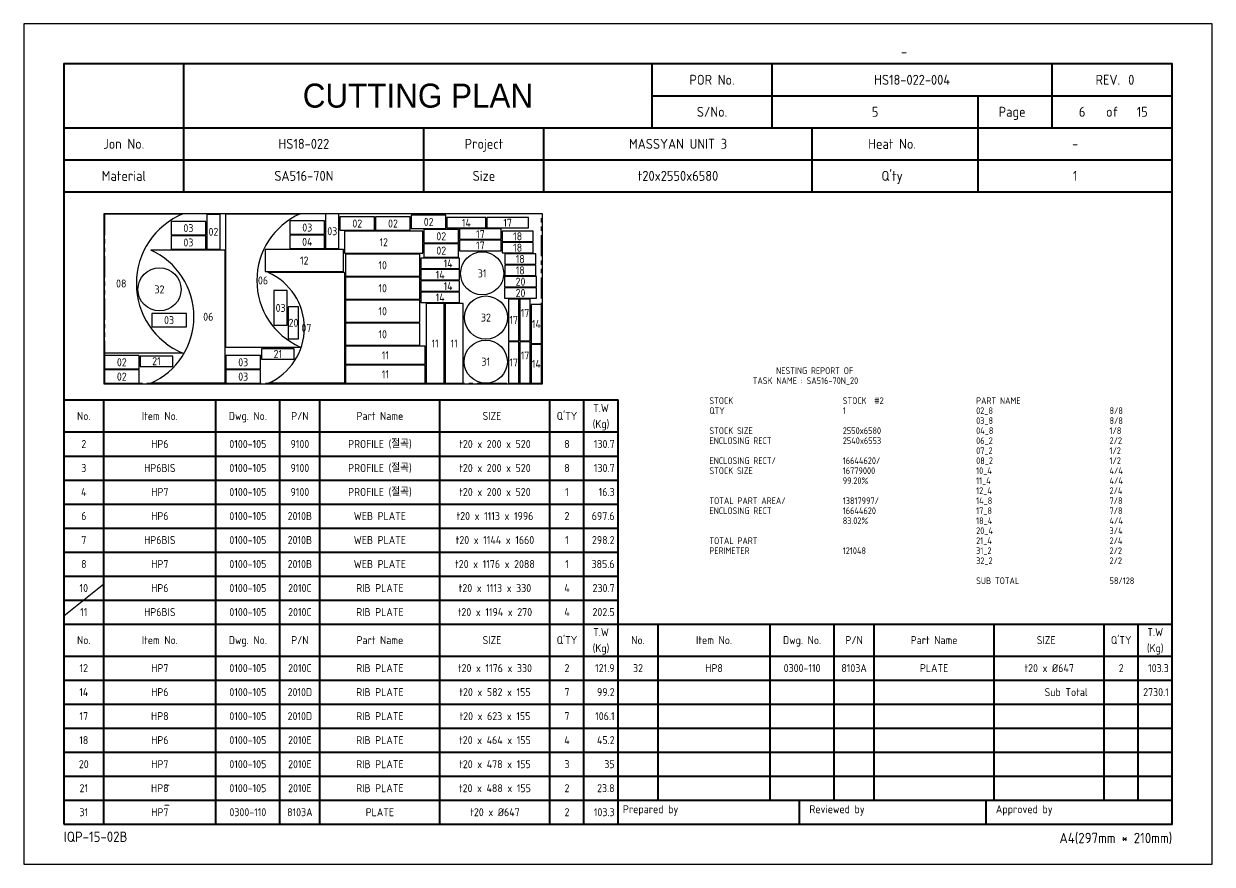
# Model space of a CAD drawing. Header units: millimetres. Extents: x -47360 to 661737, y -45870 to 354580.
# Drawn here: x 520000 to 537820, y 40000 to 52600 of the extents above; entities that cross this region are included whole.
import ezdxf
from ezdxf.enums import TextEntityAlignment as Align

# ---------------------------------------------------------------- set-up
doc = ezdxf.new("R2010")
doc.units = ezdxf.units.MM
doc.header["$LTSCALE"] = 10
doc.linetypes.add('PHANTOM', pattern=[63.5, 31.75, -6.35, 6.35, -6.35, 6.35, -6.35])
for name, color, linetype in [('$ENCL_RECT_RESERVED_LAYER$', 4, 'PHANTOM'), ('02_8  020x520x200', 7, 'Continuous'), ('03_8  020x520x200', 7, 'Continuous'), ('04_8  020x520x200', 7, 'Continuous'), ('06_2__020X1996X1113', 7, 'Continuous'), ('07_2__020X1660X1144', 7, 'Continuous'), ('08_2__020X2088X1176', 7, 'Continuous'), ('10_4  020x1113x330', 7, 'Continuous'), ('11_4  020x1194x270', 7, 'Continuous'), ('12_4  020x1176x330', 7, 'Continuous'), ('14_8  020x582x155', 7, 'Continuous'), ('17_8  020x623x155', 7, 'Continuous'), ('18_4  020x464x155', 7, 'Continuous'), ('20_4  020x478x155', 7, 'Continuous'), ('21_4  020x488x155', 7, 'Continuous'), ('31_2  020xØ647', 7, 'Continuous'), ('32_2  020xØ647', 7, 'Continuous'), ('PART-LABEL', 6, 'Continuous'), ('STOCK', 3, 'Continuous'), ('SUMMARY', 4, 'Continuous'), ('T', 2, 'Continuous')]:
    doc.layers.add(name, color=color, linetype=linetype)
doc.layers.add('PAGE', color=9, linetype='Continuous', plot=False)
doc.layers.add('TITLE', color=15, linetype='Continuous', lineweight=40)
doc.styles.get("Standard").update_dxf_attribs({"font": 'isocp2.shx', "bigfont": 'whgtxt.shx'})

# ---------------------------------------------------------------- blocks, each defined once
blk = doc.blocks.new('CP00')
at = {"layer": 'PAGE'}
blk.add_line((20, 70), (10, 62), dxfattribs=at)
blk.add_lwpolyline([(0, 0), (297, 0), (297, 210), (0, 210)], close=True, dxfattribs=at)
at = {"layer": 'TITLE'}
for p, q in [((40, 184), (40, 200)), ((157, 184), (157, 200)), ((10, 184), (287, 184)), ((10, 168), (287, 168)), ((10, 60), (287, 60)), ((148.5, 16), (287, 16))]:
    blk.add_line(p, q, dxfattribs=at)
at = {"layer": 'TITLE', "color": 8}
for p, q in [((187, 184), (187, 200)), ((257, 184), (257, 192)), ((40, 168), (40, 184)), ((130, 168), (130, 184)), ((238.5, 168), (238.5, 184)), ((10, 176), (287, 176)), ((20, 10), (20, 60)), ((48, 10), (48, 60)), ((64, 10), (64, 60)), ((74, 10), (74, 60)), ((104, 10), (104, 60)), ((131.5, 10), (131.5, 60)), ((140, 10), (140, 60)), ((158.5, 16), (158.5, 60)), ((186.5, 16), (186.5, 60)), ((202.5, 16), (202.5, 60)), ((212.5, 16), (212.5, 60)), ((242.5, 16), (242.5, 60)), ((270, 16), (270, 60)), ((278.5, 16), (278.5, 60)), ((10, 52), (287, 52)), ((10, 46), (287, 46)), ((10, 40), (287, 40)), ((10, 34), (287, 34)), ((10, 28), (287, 28)), ((10, 22), (287, 22)), ((10, 16), (148.5, 16)), ((193.8, 16), (193.8, 10)), ((240.4, 16), (240.4, 10))]:
    blk.add_line(p, q, dxfattribs=at)
at = {"layer": 'TITLE', "color": 9}
for p, q in [((257, 192), (257, 200)), ((157, 192), (287, 192)), ((238.5, 184), (238.5, 192)), ((100, 168), (100, 184)), ((197, 168), (197, 184)), ((148.5, 10), (148.5, 60))]:
    blk.add_line(p, q, dxfattribs=at)
at = {"layer": 'TITLE', "color": 15}
blk.add_lwpolyline([(10, 10), (287, 10), (287, 200), (10, 200)], close=True, dxfattribs=at)
at = {"layer": 'PAGE', "color": 2}
blk.add_attdef('ATT_NESTINGPLANNO', text='', height=2.5, dxfattribs=at).set_placement((220, 203), align=Align.MIDDLE_CENTER)
for tag, p in [('ATT_OWNERITEMNO', (35, 7.09)), ('ATT_PARTNAME', (35, 2.09))]:
    blk.add_attdef(tag, text='', height=2.5, dxfattribs=at).set_placement(p, align=Align.MIDDLE_LEFT)
at = {"layer": 'TITLE', "color": 2}
for s, height, p in [('POR No.', 2.5, (172, 196)), ('S/No.', 2.5, (172, 188)), ('Page', 2.5, (247, 188)), ('of', 2.5, (272, 188)), ('Jon No.', 2.5, (25, 180)), ('Project', 2.5, (115, 180)), ('Heat No.', 2.5, (217, 180)), ('-', 2.5, (262.75, 180)), ('Material', 2.5, (25, 172)), ('Size', 2.5, (115, 172)), ("Q'ty", 2.5, (217, 172)), ('No.', 2, (15, 56)), ('Item No.', 2, (34, 56)), ('Dwg. No.', 2, (56, 56)), ('P/N', 2, (69, 56)), ('Part Name', 2, (89, 56)), ('SIZE', 2, (117, 56)), ("Q'TY", 2, (135.75, 56)), ('T.W', 2, (144.25, 58)), ('No.', 2, (153.5, 56)), ('Item No.', 2, (172.5, 56)), ('Dwg. No.', 2, (194.5, 56)), ('P/N', 2, (207.5, 56)), ('Part Name', 2, (227.5, 56)), ('SIZE', 2, (255.5, 56)), ("Q'TY", 2, (274.25, 56)), ('T.W', 2, (282.75, 58)), ('(Kg)', 2, (144.25, 54)), ('(Kg)', 2, (282.75, 54))]:
    blk.add_text(s, height=height, dxfattribs=at).set_placement(p, align=Align.MIDDLE_CENTER)
blk.add_text('REV.', height=2.5, dxfattribs=at).set_placement((274, 196), align=Align.MIDDLE_RIGHT)
blk.add_text('0', height=2.5, dxfattribs=at).set_placement((276, 196), align=Align.MIDDLE_LEFT)
for s, height, p in [('Prepared by', 2, (149.73, 12.75)), ('Reviewed by', 2, (196.33, 12.75)), ('Approved by', 2, (242.93, 12.75)), ('IQP-15-02B', 2.594, (10, 5.57))]:
    blk.add_text(s, height=height, dxfattribs=at).set_placement(p)
blk.add_text('A4(297mm * 210mm)', height=2.5936, dxfattribs=at).set_placement((287, 5.26), align=Align.RIGHT)
at = {"layer": 'TITLE', "color": 3, "insert": (98.5, 192), "char_height": 6, "width": 59.896, "attachment_point": 5}
blk.add_mtext('{\\fHYHeadLine-Medium|b0|i0|c129|p18;CUTTING PLAN}', dxfattribs=at)
at = {"layer": 'TITLE', "color": 2}
for tag, height, p in [('ATT_PORNO', 2.5, (222, 196)), ('ATT_CUTTINGPLANNO', 2.5, (212.75, 188)), ('ATT_PAGENO', 2.5, (264.5, 188)), ('ATT_PAGESUBTOTAL', 2.5, (279.5, 188)), ('ATT_WONO', 2.5, (70, 180)), ('ATT_PROJECT', 2.5, (163.5, 180)), ('ATT_PORWEIGHT', 2, (278.5, 89)), ('ATT_NETWEIGHT', 2, (278.5, 83)), ('ATT_SAVEWEIGHT', 2, (278.5, 77)), ('ATT_SCRAPWEIGHT', 2, (278.5, 71)), ('ATT_CUTTING', 2, (278.5, 65))]:
    blk.add_attdef(tag, text='', height=height, dxfattribs=at).set_placement(p, align=Align.MIDDLE_CENTER)
at = {"layer": 'TITLE', "color": 3}
for tag, p in [('ATT_MATERIAL', (70, 172)), ('ATT_SIZE', (163.5, 172)), ('ATT_QTY', (262.75, 172))]:
    blk.add_attdef(tag, text='', height=2.5, dxfattribs=at).set_placement(p, align=Align.MIDDLE_CENTER)

msp = doc.modelspace()

# ---------------------------------------------------------------- linework, layer by layer
at = {"layer": '$ENCL_RECT_RESERVED_LAYER$'}
msp.add_lwpolyline([(521210, 47210), (527763.15, 47210), (527763.15, 49750), (521210, 49750)], close=True, dxfattribs=at)
at = {"layer": '02_8  020x520x200'}
for p, q in [((522943.7, 49741), (522743.7, 49741)), ((522743.7, 49741), (522743.7, 49221)), ((522943.7, 49221), (522943.7, 49741)), ((526330.97, 49729), (525810.97, 49729)), ((525810.97, 49729), (525810.97, 49529)), ((526330.97, 49529), (526330.97, 49729)), ((525260.97, 49705), (524740.97, 49705)), ((524740.97, 49705), (524740.97, 49505)), ((525260.97, 49505), (525260.97, 49705)), ((525795.97, 49705), (525275.97, 49705)), ((525275.97, 49705), (525275.97, 49505)), ((525795.97, 49505), (525795.97, 49705)), ((524740.97, 49505), (525260.97, 49505)), ((525275.97, 49505), (525795.97, 49505)), ((525810.97, 49529), (526330.97, 49529)), ((526519.86, 49514), (525999.86, 49514)), ((525999.86, 49514), (525999.86, 49314)), ((526519.86, 49314), (526519.86, 49514)), ((522743.7, 49221), (522943.7, 49221)), ((525999.86, 49314), (526519.86, 49314)), ((526519.86, 49299), (525999.86, 49299)), ((525999.86, 49299), (525999.86, 49099)), ((526519.86, 49099), (526519.86, 49299)), ((525999.86, 49099), (526519.86, 49099)), ((521730, 47625), (521210, 47625)), ((521210, 47625), (521210, 47425)), ((521730, 47425), (521730, 47625)), ((521210, 47425), (521730, 47425)), ((521730, 47410), (521210, 47410)), ((521210, 47410), (521210, 47210)), ((521730, 47210), (521730, 47410)), ((521210, 47210), (521730, 47210))]:
    msp.add_line(p, q, dxfattribs=at)
at = {"layer": '03_8  020x520x200'}
for p, q in [((524725.97, 49750), (524525.97, 49750)), ((524525.97, 49750), (524525.97, 49230)), ((524725.97, 49230), (524725.97, 49750)), ((522728.7, 49636), (522208.7, 49636)), ((522208.7, 49636), (522208.7, 49436)), ((522728.7, 49436), (522728.7, 49636)), ((524510.97, 49645), (523990.97, 49645)), ((523990.97, 49645), (523990.97, 49445)), ((524510.97, 49445), (524510.97, 49645)), ((522208.7, 49436), (522728.7, 49436)), ((522728.7, 49421), (522208.7, 49421)), ((522208.7, 49421), (522208.7, 49221)), ((522728.7, 49221), (522728.7, 49421)), ((523990.97, 49445), (524510.97, 49445)), ((522208.7, 49221), (522728.7, 49221)), ((524525.97, 49230), (524725.97, 49230)), ((523951.07, 48600.32), (523751.07, 48600.32)), ((523751.07, 48600.32), (523751.07, 48080.32)), ((523951.07, 48080.32), (523951.07, 48600.32)), ((522438.29, 48256.74), (521918.29, 48256.74)), ((521918.29, 48256.74), (521918.29, 48056.74)), ((522438.29, 48056.74), (522438.29, 48256.74)), ((521918.29, 48056.74), (522438.29, 48056.74)), ((523751.07, 48080.32), (523951.07, 48080.32)), ((523550.65, 47625), (523030.65, 47625)), ((523030.65, 47625), (523030.65, 47425)), ((523550.65, 47425), (523550.65, 47625)), ((523030.65, 47425), (523550.65, 47425)), ((523550.65, 47410), (523030.65, 47410)), ((523030.65, 47410), (523030.65, 47210)), ((523550.65, 47210), (523550.65, 47410)), ((523030.65, 47210), (523550.65, 47210))]:
    msp.add_line(p, q, dxfattribs=at)
at = {"layer": '04_8  020x520x200'}
for p, q in [((524510.97, 49430), (523990.97, 49430)), ((523990.97, 49430), (523990.97, 49230)), ((524510.97, 49230), (524510.97, 49430)), ((523990.97, 49230), (524510.97, 49230))]:
    msp.add_line(p, q, dxfattribs=at)
at = {"layer": '06_2__020X1996X1113'}
for p, q in [((523030.65, 47754), (523030.65, 49750)), ((523030.65, 49750), (524143.41, 49750)), ((523015.65, 49206), (521902.89, 49206)), ((523015.65, 49206), (523015.65, 47210)), ((523030.65, 47754), (524143.41, 47754)), ((523015.65, 47210), (521902.89, 47210))]:
    msp.add_line(p, q, dxfattribs=at)
for centre, start, end in [((524586.65, 48752), 113.947267, 246.052733), ((521459.65, 48208), 293.947267, 66.052733)]:
    msp.add_arc(centre, 1092, start, end, dxfattribs=at)
at = {"layer": '07_2__020X1660X1144'}
for p, q in [((524809.72, 48870), (523665.44, 48870)), ((524809.72, 48870), (524809.72, 47210)), ((524809.72, 47210), (523665.44, 47210))]:
    msp.add_line(p, q, dxfattribs=at)
msp.add_arc((523299.72, 48040), 907, 293.779391, 66.220609, dxfattribs=at)
at = {"layer": '08_2__020X2088X1176'}
for p, q in [((521210, 47662), (521210, 49750)), ((521210, 49750), (522385.61, 49750)), ((522385.61, 47662), (521210, 47662))]:
    msp.add_line(p, q, dxfattribs=at)
msp.add_arc((522818, 48706), 1130, 112.497863, 247.502137, dxfattribs=at)
at = {"layer": '10_4  020x1113x330'}
for p, q in [((525937.72, 49145), (524824.72, 49145)), ((524824.72, 49145), (524824.72, 48815)), ((525937.72, 48815), (525937.72, 49145)), ((524824.72, 48815), (525937.72, 48815)), ((525937.72, 48800), (524824.72, 48800)), ((524824.72, 48800), (524824.72, 48470)), ((525937.72, 48470), (525937.72, 48800)), ((524824.72, 48470), (525937.72, 48470)), ((525937.72, 48455), (524824.72, 48455)), ((524824.72, 48455), (524824.72, 48125)), ((525937.72, 48125), (525937.72, 48455)), ((524824.72, 48125), (525937.72, 48125)), ((525937.72, 48110), (524824.72, 48110)), ((524824.72, 48110), (524824.72, 47780)), ((525937.72, 47780), (525937.72, 48110)), ((524824.72, 47780), (525937.72, 47780))]:
    msp.add_line(p, q, dxfattribs=at)
at = {"layer": '11_4  020x1194x270'}
for p, q in [((526303.72, 48404), (526033.72, 48404)), ((526033.72, 48404), (526033.72, 47210)), ((526303.72, 47210), (526303.72, 48404)), ((526588.72, 48404), (526318.72, 48404)), ((526318.72, 48404), (526318.72, 47210)), ((526588.72, 47210), (526588.72, 48404)), ((526018.72, 47765), (524824.72, 47765)), ((524824.72, 47765), (524824.72, 47495)), ((526018.72, 47495), (526018.72, 47765)), ((524824.72, 47495), (526018.72, 47495)), ((526018.72, 47480), (524824.72, 47480)), ((524824.72, 47480), (524824.72, 47210)), ((526018.72, 47210), (526018.72, 47480)), ((524824.72, 47210), (526018.72, 47210)), ((526033.72, 47210), (526303.72, 47210)), ((526318.72, 47210), (526588.72, 47210))]:
    msp.add_line(p, q, dxfattribs=at)
at = {"layer": '12_4  020x1176x330'}
for p, q in [((525984.86, 49490), (524808.86, 49490)), ((524808.86, 49490), (524808.86, 49160)), ((525984.86, 49160), (525984.86, 49490)), ((524793.86, 49215), (523617.86, 49215)), ((523617.86, 49215), (523617.86, 48885)), ((524793.86, 48885), (524793.86, 49215)), ((524808.86, 49160), (525984.86, 49160)), ((523617.86, 48885), (524793.86, 48885))]:
    msp.add_line(p, q, dxfattribs=at)
at = {"layer": '14_8  020x582x155'}
for p, q in [((526927.97, 49693.43), (526345.97, 49693.43)), ((526345.97, 49693.43), (526345.97, 49538.43)), ((526927.97, 49538.43), (526927.97, 49693.43)), ((526345.97, 49538.43), (526927.97, 49538.43)), ((526534.72, 49084), (525952.72, 49084)), ((525952.72, 49084), (525952.72, 48929)), ((526534.72, 48929), (526534.72, 49084)), ((525952.72, 48929), (526534.72, 48929)), ((526534.72, 48914), (525952.72, 48914)), ((525952.72, 48914), (525952.72, 48759)), ((526534.72, 48759), (526534.72, 48914)), ((525952.72, 48759), (526534.72, 48759)), ((526534.72, 48744), (525952.72, 48744)), ((525952.72, 48744), (525952.72, 48589)), ((526534.72, 48589), (526534.72, 48744)), ((525952.72, 48589), (526534.72, 48589)), ((526534.72, 48574), (525952.72, 48574)), ((525952.72, 48574), (525952.72, 48419)), ((526534.72, 48419), (526534.72, 48574)), ((525952.72, 48419), (526534.72, 48419)), ((527763.15, 48389), (527608.15, 48389)), ((527608.15, 48389), (527608.15, 47807)), ((527763.15, 47807), (527763.15, 48389)), ((527608.15, 47807), (527763.15, 47807)), ((527763.15, 47792), (527608.15, 47792)), ((527608.15, 47792), (527608.15, 47210)), ((527763.15, 47210), (527763.15, 47792)), ((527608.15, 47210), (527763.15, 47210))]:
    msp.add_line(p, q, dxfattribs=at)
at = {"layer": '17_8  020x623x155'}
for p, q in [((527565.97, 49693.43), (526942.97, 49693.43)), ((526942.97, 49693.43), (526942.97, 49538.43)), ((527565.97, 49538.43), (527565.97, 49693.43)), ((527157.86, 49523.43), (526534.86, 49523.43)), ((526534.86, 49523.43), (526534.86, 49368.43)), ((526534.86, 49368.43), (527157.86, 49368.43)), ((526942.97, 49538.43), (527565.97, 49538.43)), ((527157.86, 49368.43), (527157.86, 49523.43)), ((527157.86, 49353.43), (526534.86, 49353.43)), ((526534.86, 49353.43), (526534.86, 49198.43)), ((526534.86, 49198.43), (527157.86, 49198.43)), ((527157.86, 49198.43), (527157.86, 49353.43)), ((527423.15, 48471), (527268.15, 48471)), ((527268.15, 48471), (527268.15, 47848)), ((527423.15, 47848), (527423.15, 48471)), ((527593.15, 48471), (527438.15, 48471)), ((527438.15, 48471), (527438.15, 47848)), ((527593.15, 47848), (527593.15, 48471)), ((527268.15, 47848), (527423.15, 47848)), ((527423.15, 47833), (527268.15, 47833)), ((527268.15, 47833), (527268.15, 47210)), ((527423.15, 47210), (527423.15, 47833)), ((527438.15, 47848), (527593.15, 47848)), ((527593.15, 47833), (527438.15, 47833)), ((527438.15, 47833), (527438.15, 47210)), ((527593.15, 47210), (527593.15, 47833)), ((527268.15, 47210), (527423.15, 47210)), ((527438.15, 47210), (527593.15, 47210))]:
    msp.add_line(p, q, dxfattribs=at)
at = {"layer": '18_4  020x464x155'}
for p, q in [((527636.86, 49491), (527172.86, 49491)), ((527172.86, 49491), (527172.86, 49336)), ((527636.86, 49336), (527636.86, 49491)), ((527172.86, 49336), (527636.86, 49336)), ((527636.86, 49321), (527172.86, 49321)), ((527172.86, 49321), (527172.86, 49166)), ((527636.86, 49166), (527636.86, 49321)), ((527172.86, 49166), (527636.86, 49166)), ((527675.72, 49151), (527211.72, 49151)), ((527211.72, 49151), (527211.72, 48996)), ((527675.72, 48996), (527675.72, 49151)), ((527211.72, 48996), (527675.72, 48996)), ((527675.72, 48981), (527211.72, 48981)), ((527211.72, 48981), (527211.72, 48826)), ((527675.72, 48826), (527675.72, 48981)), ((527211.72, 48826), (527675.72, 48826))]:
    msp.add_line(p, q, dxfattribs=at)
at = {"layer": '20_4  020x478x155'}
for p, q in [((527687.41, 48811), (527209.41, 48811)), ((527209.41, 48811), (527209.41, 48656)), ((527209.41, 48656), (527687.41, 48656)), ((527687.41, 48656), (527687.41, 48811)), ((527687.41, 48641), (527209.41, 48641)), ((527209.41, 48641), (527209.41, 48486)), ((527209.41, 48486), (527687.41, 48486)), ((527687.41, 48486), (527687.41, 48641)), ((523966.07, 48356.79), (523966.07, 47878.79)), ((524121.07, 48356.79), (523966.07, 48356.79)), ((524121.07, 47878.79), (524121.07, 48356.79)), ((523966.07, 47878.79), (524121.07, 47878.79))]:
    msp.add_line(p, q, dxfattribs=at)
at = {"layer": '21_4  020x488x155'}
for p, q in [((522233, 47618.58), (521745, 47618.58)), ((521745, 47618.58), (521745, 47463.58)), ((522233, 47463.58), (522233, 47618.58)), ((524053.65, 47727.13), (523565.65, 47727.13)), ((523565.65, 47727.13), (523565.65, 47572.13)), ((524053.65, 47572.13), (524053.65, 47727.13)), ((521745, 47463.58), (522233, 47463.58)), ((523565.65, 47572.13), (524053.65, 47572.13))]:
    msp.add_line(p, q, dxfattribs=at)
at = {"layer": '31_2  020xØ647'}
for centre in [(526873.22, 48857.5), (526927.22, 47533.5)]:
    msp.add_circle(centre, 323.5, dxfattribs=at)
at = {"layer": '32_2  020xØ647'}
for centre in [(522034.81, 48617.73), (526929.65, 48195.5)]:
    msp.add_circle(centre, 323.5, dxfattribs=at)
at = {"layer": 'STOCK'}
msp.add_lwpolyline([(521200, 47200), (527780, 47200), (527780, 49750), (521200, 49750)], close=True, dxfattribs=at)
at = {"layer": 'TITLE'}
for p in [(520600, 46960), (528910, 43600)]:
    msp.add_line(p, (528910, 46960), dxfattribs=at)
at = {"layer": 'TITLE', "color": 8}
for p, q in [((521200, 43600), (521200, 46960)), ((522880, 43600), (522880, 46960)), ((523840, 43600), (523840, 46960)), ((524440, 43600), (524440, 46960)), ((526240, 43600), (526240, 46960)), ((527890, 43600), (527890, 46960)), ((528400, 43600), (528400, 46960)), ((520600, 46480), (528910, 46480)), ((520600, 46120), (528910, 46120)), ((520600, 45760), (528910, 45760)), ((520600, 45400), (528910, 45400)), ((520600, 45040), (528910, 45040)), ((520600, 44680), (528910, 44680)), ((520600, 44320), (528910, 44320)), ((520600, 43960), (528910, 43960))]:
    msp.add_line(p, q, dxfattribs=at)

# ---------------------------------------------------------------- block references
ref = msp.add_blockref('CP00', (520000, 40000), dxfattribs=dict(xscale=60, yscale=60, zscale=60))
ref.add_attrib('ATT_WONO', 'HS18-022', dxfattribs={"layer": 'TITLE', "color": 2, "height": 150}).set_placement((524200, 50800), align=Align.MIDDLE_CENTER)
ref.add_attrib('ATT_PROJECT', 'MASSYAN UNIT 3', dxfattribs={"layer": 'TITLE', "color": 2, "height": 150}).set_placement((529810, 50800), align=Align.MIDDLE_CENTER)
ref.add_attrib('ATT_PORNO', 'HS18-022-004', dxfattribs={"layer": 'TITLE', "color": 2, "height": 150}).set_placement((533320, 51760), align=Align.MIDDLE_CENTER)
ref.add_attrib('ATT_OWNERITEMNO', '-', dxfattribs={"layer": 'PAGE', "color": 2, "height": 150}).set_placement((522100, 41200), align=Align.MIDDLE_LEFT)
ref.add_attrib('ATT_PARTNAME', '-', dxfattribs={"layer": 'PAGE', "color": 2, "height": 150}).set_placement((522100, 40900), align=Align.MIDDLE_LEFT)
ref.add_attrib('ATT_MATERIAL', 'SA516-70N', dxfattribs={"layer": 'TITLE', "color": 3, "height": 150}).set_placement((524200, 50320), align=Align.MIDDLE_CENTER)
ref.add_attrib('ATT_SIZE', 't20x2550x6580', dxfattribs={"layer": 'TITLE', "color": 3, "height": 150}).set_placement((529810, 50320), align=Align.MIDDLE_CENTER)
ref.add_attrib('ATT_QTY', '1', dxfattribs={"layer": 'TITLE', "color": 3, "height": 150}).set_placement((535765, 50320), align=Align.MIDDLE_CENTER)
ref.add_attrib('ATT_NESTINGPLANNO', '-', dxfattribs={"layer": 'PAGE', "color": 2, "height": 150}).set_placement((533200, 52180), align=Align.MIDDLE_CENTER)
ref.add_attrib('ATT_CUTTINGPLANNO', '5', dxfattribs={"layer": 'TITLE', "color": 2, "height": 150}).set_placement((532765, 51280), align=Align.MIDDLE_CENTER)
ref.add_attrib('ATT_PAGENO', '6', dxfattribs={"layer": 'TITLE', "color": 2, "height": 150}).set_placement((535870, 51280), align=Align.MIDDLE_CENTER)
ref.add_attrib('ATT_PAGESUBTOTAL', '15', dxfattribs={"layer": 'TITLE', "color": 2, "height": 150}).set_placement((536770, 51280), align=Align.MIDDLE_CENTER)

# ---------------------------------------------------------------- texts
at = {"layer": 'PART-LABEL'}
for s, p in [('03', (522468.7, 49536)), ('02', (522843.7, 49481)), ('03', (524250.97, 49545)), ('03', (524625.97, 49490)), ('02', (525000.97, 49605)), ('02', (525535.97, 49605)), ('02', (526070.97, 49629)), ('14', (526636.97, 49615.93)), ('17', (527254.47, 49615.93)), ('03', (522468.7, 49321)), ('04', (524250.97, 49330)), ('12', (525396.86, 49325)), ('02', (526259.86, 49414)), ('17', (526846.36, 49445.93)), ('18', (527404.86, 49413.5)), ('02', (526259.86, 49199)), ('17', (526846.36, 49275.93)), ('18', (527404.86, 49243.5)), ('12', (524205.86, 49050)), ('10', (525381.22, 48980)), ('14', (526362.55, 49006.5)), ('18', (527443.72, 49073.5)), ('14', (526243.72, 48836.5)), ('31', (526873.22, 48857.5)), ('18', (527443.72, 48903.5)), ('08', (521461.8, 48706)), ('32', (522034.81, 48617.73)), ('06', (523587.03, 48752)), ('10', (525381.22, 48635)), ('14', (526362.55, 48666.5)), ('20', (527448.41, 48733.5)), ('14', (526243.72, 48496.5)), ('20', (527448.41, 48563.5)), ('03', (523851.07, 48340.32)), ('10', (525381.22, 48290)), ('17', (527515.65, 48264.61)), ('03', (522178.29, 48156.74)), ('06', (522766.37, 48208)), ('20', (524043.57, 48117.79)), ('32', (526929.65, 48195.5)), ('17', (527345.65, 48159.5)), ('14', (527685.65, 48098)), ('07', (524237.58, 48040)), ('10', (525381.22, 47945)), ('11', (526168.72, 47807)), ('11', (526453.72, 47807)), ('02', (521470, 47525)), ('21', (521989, 47541.08)), ('03', (523290.65, 47525)), ('21', (523809.65, 47649.63)), ('11', (525421.72, 47630)), ('31', (526927.22, 47533.5)), ('17', (527345.65, 47521.5)), ('17', (527515.65, 47626.61)), ('11', (525421.72, 47345)), ('14', (527685.65, 47501)), ('02', (521470, 47310)), ('03', (523290.65, 47310))]:
    msp.add_text(s, height=120, dxfattribs=at).set_placement(p, align=Align.MIDDLE_CENTER)
at = {"layer": 'SUMMARY'}
for s, p in [('NESTING REPORT OF', (531280, 47350)), ('TASK NAME : SA516-70N_20', (530930, 47200)), ('STOCK ', (530280, 46900)), ('STOCK  #2', (532280, 46900)), ('PART NAME', (534280, 46900)), ('QTY', (530280, 46750)), ('1', (532280, 46750)), ('02_8', (534280, 46750)), ('03_8', (534280, 46600)), ('8/8', (536280, 46750)), ('8/8', (536280, 46600)), ('STOCK SIZE', (530280, 46450)), ('2550x6580', (532280, 46450)), ('04_8', (534280, 46450)), ('1/8', (536280, 46450)), ('ENCLOSING RECT', (530280, 46300)), ('2540x6553', (532280, 46300)), ('06_2', (534280, 46300)), ('2/2', (536280, 46300)), ('07_2', (534280, 46150)), ('1/2', (536280, 46150)), ('ENCLOSING RECT/', (530280, 46000)), ('16644620/', (532280, 46000)), ('08_2', (534280, 46000)), ('1/2', (536280, 46000)), ('STOCK SIZE', (530280, 45850)), ('16779000', (532280, 45850)), ('99.20%', (532280, 45700)), ('10_4', (534280, 45850)), ('11_4', (534280, 45700)), ('4/4', (536280, 45850)), ('4/4', (536280, 45700)), ('12_4', (534280, 45550)), ('2/4', (536280, 45550)), ('TOTAL PART AREA/', (530280, 45400)), ('13817997/', (532280, 45400)), ('14_8', (534280, 45400)), ('7/8', (536280, 45400)), ('ENCLOSING RECT', (530280, 45250)), ('16644620', (532280, 45250)), ('17_8', (534280, 45250)), ('7/8', (536280, 45250)), ('83.02%', (532280, 45100)), ('18_4', (534280, 45100)), ('4/4', (536280, 45100)), ('20_4', (534280, 44950)), ('3/4', (536280, 44950)), ('TOTAL PART', (530280, 44800)), ('PERIMETER', (530280, 44650)), ('121048', (532280, 44650)), ('21_4', (534280, 44800)), ('31_2', (534280, 44650)), ('2/4', (536280, 44800)), ('2/2', (536280, 44650)), ('32_2', (534280, 44500)), ('2/2', (536280, 44500)), ('SUB TOTAL', (534280, 44200)), ('58/128', (536280, 44200))]:
    msp.add_text(s, height=100, dxfattribs=at).set_placement(p)
at = {"layer": 'T'}
for s, p in [('2', (520900, 46240)), ('HP6', (522040, 46240)), ('0100-105', (523360, 46240)), ('9100', (524140, 46240)), ('PROFILE (절곡)', (525340, 46240)), ('t20 x 200 x 520', (527065, 46240)), ('8', (528145, 46240)), ('3', (520900, 45880)), ('HP6BIS', (522040, 45880)), ('0100-105', (523360, 45880)), ('9100', (524140, 45880)), ('PROFILE (절곡)', (525340, 45880)), ('t20 x 200 x 520', (527065, 45880)), ('8', (528145, 45880)), ('4', (520900, 45520)), ('HP7', (522040, 45520)), ('0100-105', (523360, 45520)), ('9100', (524140, 45520)), ('PROFILE (절곡)', (525340, 45520)), ('t20 x 200 x 520', (527065, 45520)), ('1', (528145, 45520)), ('6', (520900, 45160)), ('HP6', (522040, 45160)), ('0100-105', (523360, 45160)), ('2010B', (524140, 45160)), ('WEB PLATE', (525340, 45160)), ('t20 x 1113 x 1996', (527065, 45160)), ('2', (528145, 45160)), ('7', (520900, 44800)), ('HP6BIS', (522040, 44800)), ('0100-105', (523360, 44800)), ('2010B', (524140, 44800)), ('WEB PLATE', (525340, 44800)), ('t20 x 1144 x 1660', (527065, 44800)), ('1', (528145, 44800)), ('8', (520900, 44440)), ('HP7', (522040, 44440)), ('0100-105', (523360, 44440)), ('2010B', (524140, 44440)), ('WEB PLATE', (525340, 44440)), ('t20 x 1176 x 2088', (527065, 44440)), ('1', (528145, 44440)), ('10', (520900, 44080)), ('HP6', (522040, 44080)), ('0100-105', (523360, 44080)), ('2010C', (524140, 44080)), ('RIB PLATE', (525340, 44080)), ('t20 x 1113 x 330', (527065, 44080)), ('4', (528145, 44080)), ('11', (520900, 43720)), ('HP6BIS', (522040, 43720)), ('0100-105', (523360, 43720)), ('2010C', (524140, 43720)), ('RIB PLATE', (525340, 43720)), ('t20 x 1194 x 270', (527065, 43720)), ('4', (528145, 43720)), ('12', (520900, 42880)), ('HP7', (522040, 42880)), ('0100-105', (523360, 42880)), ('2010C', (524140, 42880)), ('RIB PLATE', (525340, 42880)), ('t20 x 1176 x 330', (527065, 42880)), ('2', (528145, 42880)), ('32', (529210, 42880)), ('HP8', (530350, 42880)), ('0300-110', (531670, 42880)), ('8103A', (532450, 42880)), ('PLATE', (533650, 42880)), ('t20 x Ø647', (535375, 42880)), ('2', (536455, 42880)), ('14', (520900, 42520)), ('HP6', (522040, 42520)), ('0100-105', (523360, 42520)), ('2010D', (524140, 42520)), ('RIB PLATE', (525340, 42520)), ('t20 x 582 x 155', (527065, 42520)), ('7', (528145, 42520)), ('Sub Total', (535630, 42520)), ('17', (520900, 42160)), ('HP8', (522040, 42160)), ('0100-105', (523360, 42160)), ('2010D', (524140, 42160)), ('RIB PLATE', (525340, 42160)), ('t20 x 623 x 155', (527065, 42160)), ('7', (528145, 42160)), ('18', (520900, 41800)), ('HP6', (522040, 41800)), ('0100-105', (523360, 41800)), ('2010E', (524140, 41800)), ('RIB PLATE', (525340, 41800)), ('t20 x 464 x 155', (527065, 41800)), ('4', (528145, 41800)), ('20', (520900, 41440)), ('HP7', (522040, 41440)), ('0100-105', (523360, 41440)), ('2010E', (524140, 41440)), ('RIB PLATE', (525340, 41440)), ('t20 x 478 x 155', (527065, 41440)), ('3', (528145, 41440)), ('21', (520900, 41080)), ('HP8', (522040, 41080)), ('0100-105', (523360, 41080)), ('2010E', (524140, 41080)), ('RIB PLATE', (525340, 41080)), ('t20 x 488 x 155', (527065, 41080)), ('2', (528145, 41080)), ('31', (520900, 40720)), ('HP7', (522040, 40720)), ('0300-110', (523360, 40720)), ('8103A', (524140, 40720)), ('PLATE', (525340, 40720)), ('t20 x Ø647', (527065, 40720)), ('2', (528145, 40720))]:
    msp.add_text(s, height=120, dxfattribs=at).set_placement(p, align=Align.CENTER)
for s, p in [('130.7', (528859.05, 46240)), ('130.7', (528859.05, 45880)), ('16.3', (528859.05, 45520)), ('697.6', (528859.05, 45160)), ('298.2', (528859.05, 44800)), ('385.6', (528859.05, 44440)), ('230.7', (528859.05, 44080)), ('202.5', (528859.05, 43720)), ('121.9', (528859.05, 42880)), ('103.3', (537169.05, 42880)), ('99.2', (528859.05, 42520)), ('2730.1', (537169.05, 42520)), ('106.1', (528859.05, 42160)), ('45.2', (528859.05, 41800)), ('35', (528859.05, 41440)), ('23.8', (528859.05, 41080)), ('103.3', (528859.05, 40720))]:
    msp.add_text(s, height=120, dxfattribs=at).set_placement(p, align=Align.RIGHT)
at = {"layer": 'TITLE', "color": 2}
for s, p in [('T.W', (528655, 46840)), ('No.', (520900, 46720)), ('Item No.', (522040, 46720)), ('Dwg. No.', (523360, 46720)), ('P/N', (524140, 46720)), ('Part Name', (525340, 46720)), ('SIZE', (527020, 46720)), ("Q'TY", (528145, 46720)), ('(Kg)', (528655, 46600))]:
    msp.add_text(s, height=120, dxfattribs=at).set_placement(p, align=Align.MIDDLE_CENTER)

doc.saveas('drawing.dxf')
